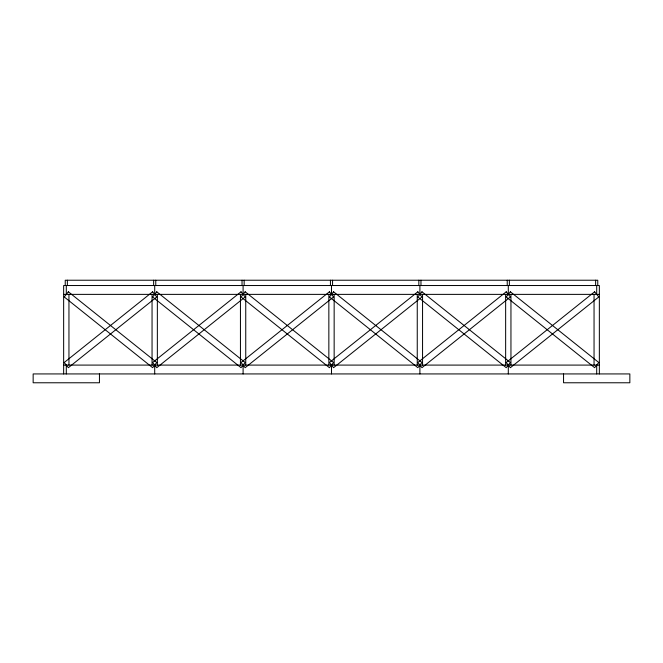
<?xml version="1.0" encoding="UTF-8"?>
<svg xmlns="http://www.w3.org/2000/svg" width="663" height="663" viewBox="0 0 663 663"><rect width="100%" height="100%" fill="white"/><g stroke="black" fill="none" stroke-linecap="round" stroke-linejoin="round"><path stroke-width="0.99" d="M63.648 294.372L599.352 294.372M63.648 365.089L599.352 365.089M599.352 373.932L599.352 285.529L63.648 285.529L63.648 373.932M597.761 285.529L597.761 280.225L65.239 280.225L65.239 285.529M596.7 285.529L596.7 294.372M596.7 365.089L596.7 373.932M595.639 280.225L595.639 285.529M594.048 294.372L594.048 365.089M563.55 373.932L563.55 382.775L629.85 382.775L629.85 373.932L33.15 373.932L33.15 382.775L99.45 382.775L99.45 373.932M510.949 294.372L510.949 365.089M509.358 280.225L509.358 285.529M508.297 285.529L508.297 294.372M508.297 365.089L508.297 373.932M507.236 280.225L507.236 285.529M505.645 294.372L505.645 365.089M422.555 294.372L422.555 365.089M420.964 280.225L420.964 285.529M419.903 285.529L419.903 294.372M419.903 365.089L419.903 373.932M418.842 280.225L418.842 285.529M417.251 294.372L417.251 365.089M334.152 294.372L334.152 365.089M332.561 280.225L332.561 285.529M331.5 285.529L331.5 294.372M331.5 365.089L331.5 373.932M330.439 280.225L330.439 285.529M328.848 294.372L328.848 365.089M245.749 294.372L245.749 365.089M244.158 280.225L244.158 285.529M243.097 285.529L243.097 294.372M243.097 365.089L243.097 373.932M242.036 280.225L242.036 285.529M240.445 294.372L240.445 365.089M157.355 294.372L157.355 365.089M155.764 280.225L155.764 285.529M154.703 285.529L154.703 294.372M154.703 365.089L154.703 373.932M153.642 280.225L153.642 285.529M152.051 294.372L152.051 365.089M68.952 294.372L68.952 365.089M67.361 280.225L67.361 285.529M66.3 285.529L66.3 294.372M66.3 365.089L66.3 373.932M68.372 291.786L64.228 296.958L152.631 367.683L156.775 362.504L68.372 291.786M156.775 291.786L152.631 296.958L241.025 367.683L245.169 362.504L156.775 291.786M245.169 291.786L241.025 296.958L329.428 367.683L333.572 362.504L245.169 291.786M333.572 291.786L329.428 296.958L417.831 367.683L421.975 362.504L333.572 291.786M421.975 291.786L417.831 296.958L506.225 367.683L510.369 362.504L421.975 291.786M510.369 291.786L506.225 296.958L594.628 367.683L598.772 362.504L510.369 291.786M152.631 291.786L64.228 362.504L68.372 367.683L156.775 296.958L152.631 291.786M241.025 291.786L152.631 362.504L156.775 367.683L245.169 296.958L241.025 291.786M329.428 291.786L241.025 362.504L245.169 367.683L333.572 296.958L329.428 291.786M417.831 291.786L329.428 362.504L333.572 367.683L421.975 296.958L417.831 291.786M506.225 291.786L417.831 362.504L421.975 367.683L510.369 296.958L506.225 291.786M594.628 291.786L506.225 362.504L510.369 367.683L598.772 296.958L594.628 291.786"/></g></svg>
